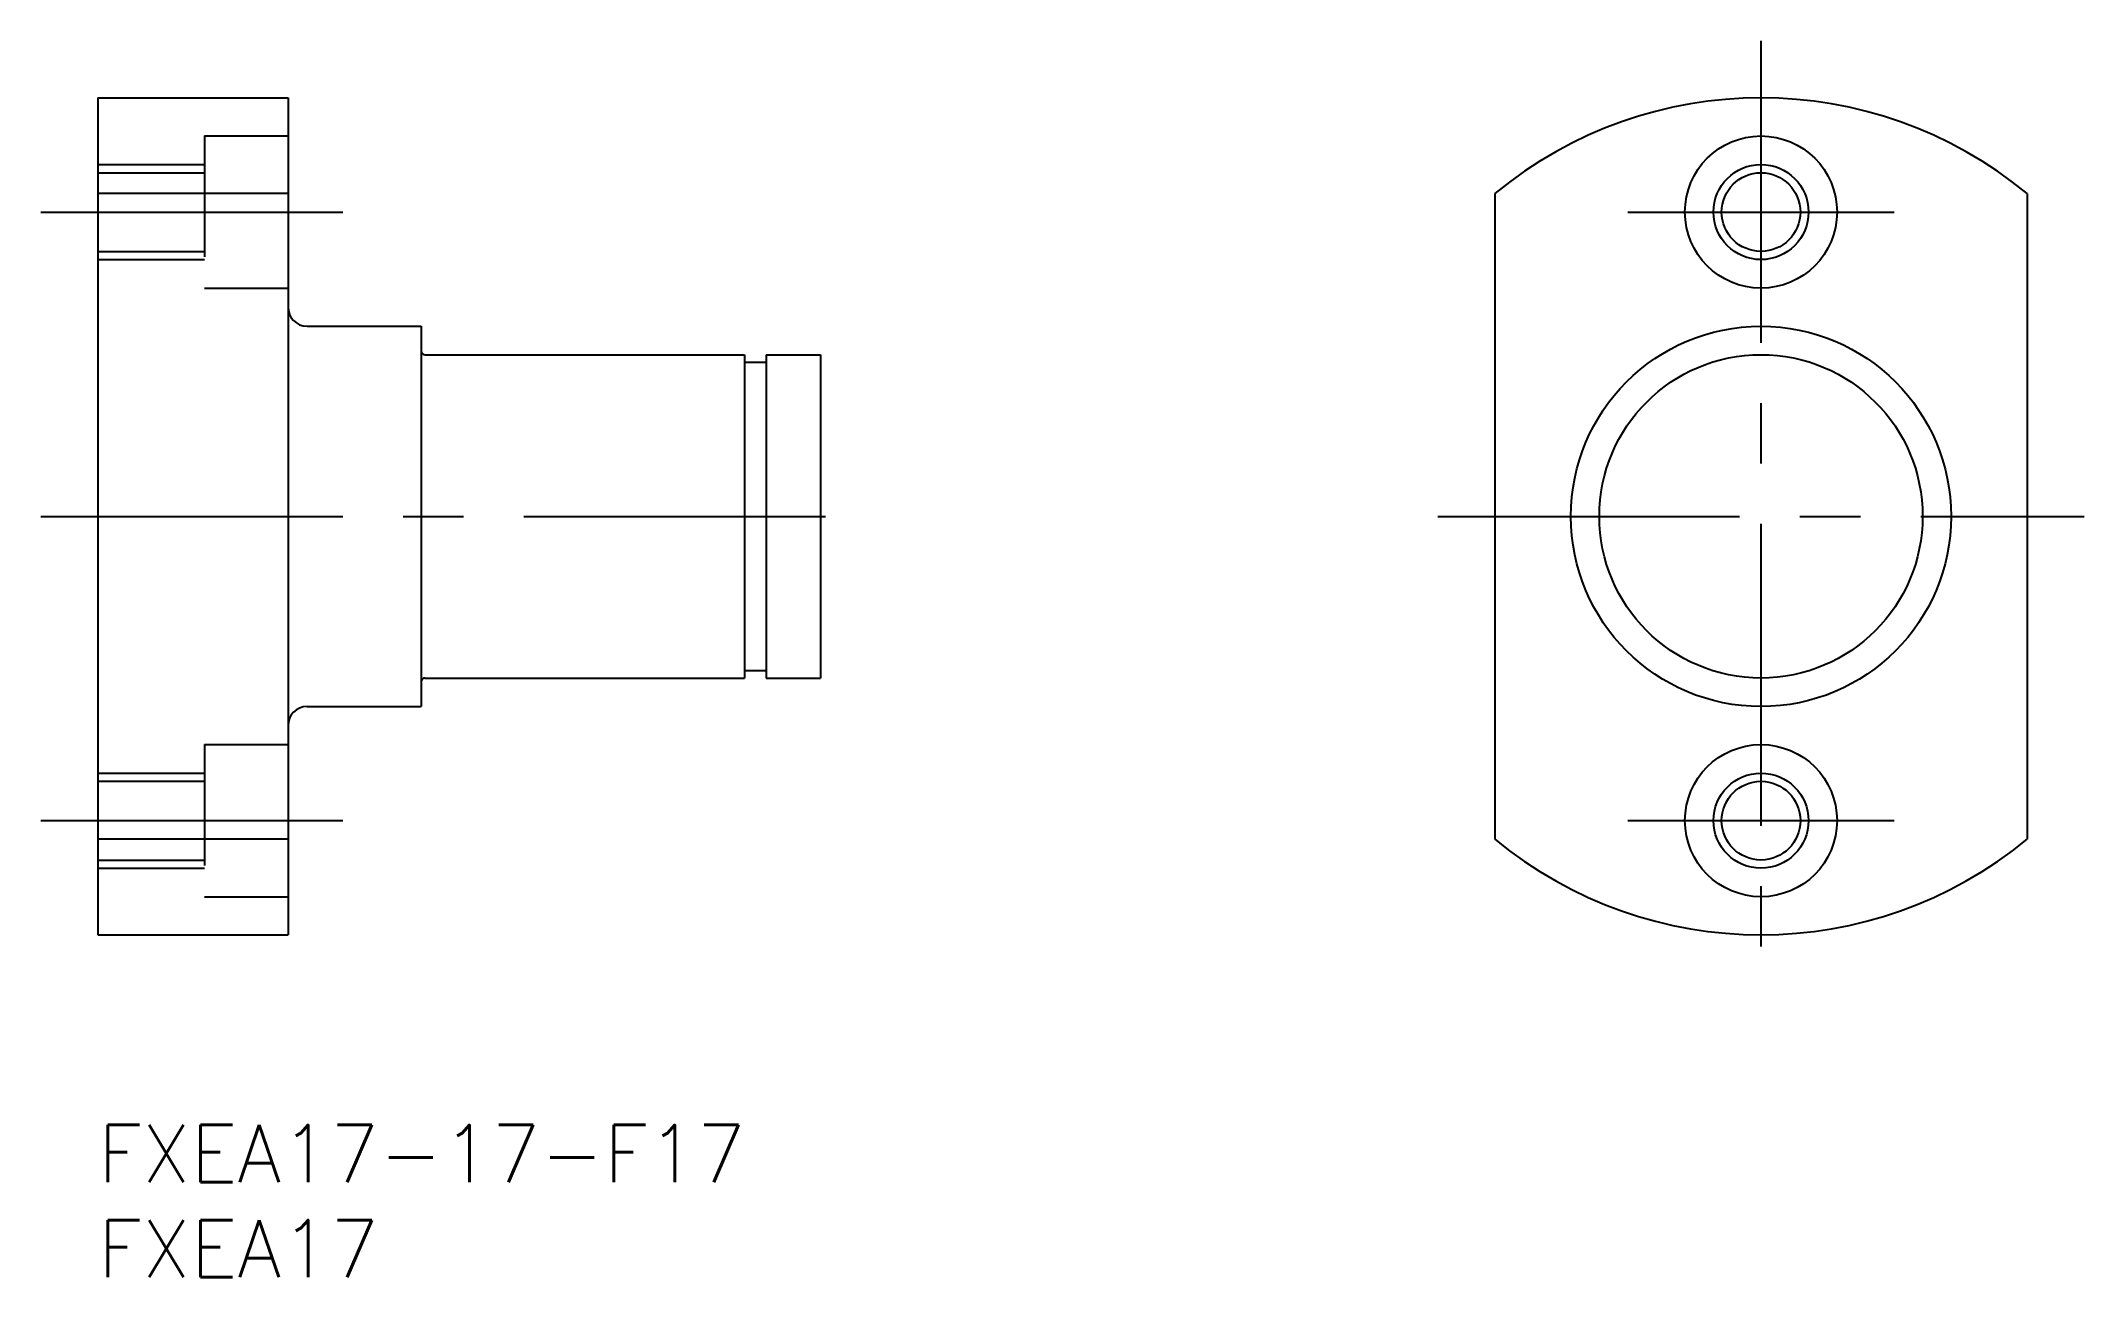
# Model space of a CAD drawing. Extents: x -3 to 104, y -8 to 57.
import ezdxf

# ---------------------------------------------------------------- set-up
doc = ezdxf.new("R2010")
doc.units = 0
doc.header["$LTSCALE"] = 0.5
doc.linetypes.add('CENTER', pattern=[50.8, 31.75, -6.35, 6.35, -6.35])
doc.linetypes.add('DASHED', pattern=[19.05, 12.7, -6.35])
for name, color, linetype in [('MSM_CENTER', 1, 'CENTER'), ('MSM_CONTINUOUS', 7, 'CONTINUOUS'), ('MSM_DASHED', 4, 'DASHED'), ('MSM_NARROW', 5, 'CONTINUOUS'), ('MSM_PART_NUMBER', 7, 'CONTINUOUS')]:
    doc.layers.add(name, color=color, linetype=linetype)
doc.styles.get("Standard").update_dxf_attribs({"font": 'txt.shx', "height": 3, "bigfont": 'bigfont.shx'})

# ---------------------------------------------------------------- blocks, each defined once
blk = doc.blocks.new('*U7')
at = {"layer": 'MSM_PART_NUMBER'}
blk.add_text('FXEA17-17-F17', height=3, dxfattribs=at).set_placement((0, -3))
blk = doc.blocks.new('*U8')
at = {"layer": 'MSM_PART_NUMBER'}
blk.add_text('FXEA17', height=3, dxfattribs=at).set_placement((0, -8))

msp = doc.modelspace()

# ---------------------------------------------------------------- linework, layer by layer
at = {"layer": 'MSM_CENTER'}
for p, q in [((87.47, 57), (87.47, 7)), ((-3, 48), (13, 48)), ((80.47, 48), (94.47, 48)), ((-3, 32), (41, 32)), ((70.47, 32), (104.47, 32)), ((-3, 16), (13, 16)), ((80.47, 16), (94.47, 16))]:
    msp.add_line(p, q, dxfattribs=at)
at = {"layer": 'MSM_CONTINUOUS'}
for p, q in [((0, 54), (0, 10)), ((0, 54), (10, 54)), ((10, 54), (10, 10)), ((10, 48.97), (0, 48.97)), ((73.47, 48.97), (73.47, 15.03)), ((101.47, 48.97), (101.47, 15.03)), ((10, 43), (10, 43)), ((11, 42), (17, 42)), ((17, 42), (17, 22)), ((17.2, 40.5), (34, 40.5)), ((34, 40.5), (34, 23.5)), ((34, 40.1), (35.15, 40.1)), ((35.15, 40.5), (35.15, 23.5)), ((35.15, 40.5), (38, 40.5)), ((38, 40.5), (38, 23.5)), ((10, 32), (10, 32)), ((34, 23.9), (35.15, 23.9)), ((17.2, 23.5), (34, 23.5)), ((35.15, 23.5), (38, 23.5)), ((11, 22), (17, 22)), ((10, 15.03), (0, 15.03)), ((0, 10), (10, 10))]:
    msp.add_line(p, q, dxfattribs=at)
for centre, radius in [((87.47, 48), 4), ((87.47, 48), 2.07), ((87.47, 32), 10), ((87.47, 32), 8.5), ((87.47, 16), 4), ((87.47, 16), 2.07)]:
    msp.add_circle(centre, radius, dxfattribs=at)
for centre, radius, start, end in [((87.47, 32), 22, 50.4788, 129.5212), ((11, 43), 1, 180, 270), ((17.2, 40.7), 0.2, 180, 270), ((17.2, 23.3), 0.2, 90, 180), ((11, 21), 1, 90, 180), ((87.47, 32), 22, 230.4788, 309.5212)]:
    msp.add_arc(centre, radius, start, end, dxfattribs=at)
at = {"layer": 'MSM_DASHED'}
for p, q in [((5.6, 52), (10, 52)), ((5.6, 52), (5.6, 44)), ((0, 50.5), (5.6, 50.5)), ((0, 50.07), (5.6, 50.07)), ((0, 45.93), (5.6, 45.93)), ((0, 45.5), (5.6, 45.5)), ((5.6, 44), (10, 44)), ((5.6, 20), (5.6, 12)), ((5.6, 20), (10, 20)), ((0, 18.5), (5.6, 18.5)), ((0, 18.07), (5.6, 18.07)), ((0, 13.93), (5.6, 13.93)), ((0, 13.5), (5.6, 13.5)), ((5.6, 12), (10, 12))]:
    msp.add_line(p, q, dxfattribs=at)
at = {"layer": 'MSM_NARROW'}
for centre in [(87.47, 48), (87.47, 16)]:
    msp.add_circle(centre, 2.5, dxfattribs=at)

# ---------------------------------------------------------------- block references
at = {"layer": 'MSM_CONTINUOUS'}
for name in ['*U7', '*U8']:
    msp.add_blockref(name, (0, 0), dxfattribs=at)

doc.saveas('drawing.dxf')
